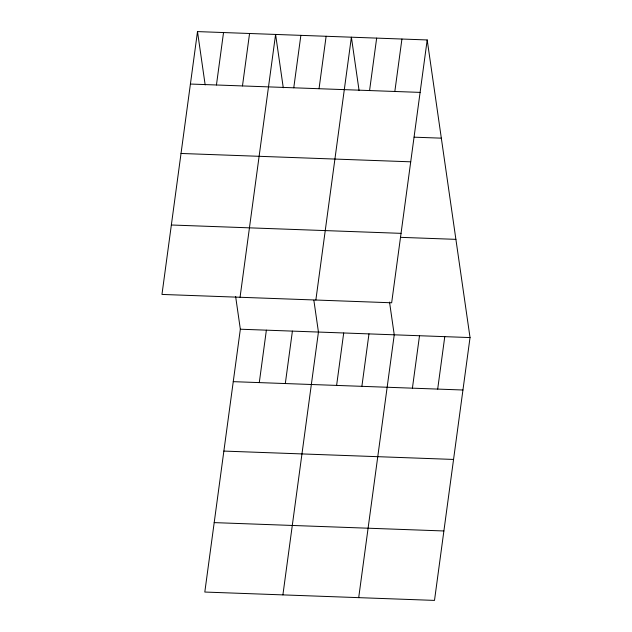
<?xml version="1.0" encoding="UTF-8"?>
<svg xmlns="http://www.w3.org/2000/svg" width="632" height="632" viewBox="0 0 632 632"><rect width="100%" height="100%" fill="white"/><g stroke="black" fill="none" stroke-linecap="round" stroke-linejoin="round"><path stroke-width="0.95" d="M197.5 31.6L161.966 294.433L391.658 302.783L427.192 39.95L197.5 31.6L205.171 84.917M216.444 84.988L223.53 32.548M242.475 85.928L249.561 33.496M240.057 297.269L275.592 34.436L283.27 87.753M235.625 296.479L240.342 329.217L204.808 592.05L434.5 600.4L470.034 337.567L427.192 39.95M293.769 87.793L300.864 35.36M259.286 382.605L266.372 330.165M319.042 88.717L326.128 36.277M285.316 383.545L292.403 331.113M315.858 300.026L351.392 37.193L359.071 90.51M282.899 594.886L318.441 332.053L313.859 300.255M369.57 90.55L376.664 38.117M336.611 385.409L343.705 332.977M394.834 91.474L401.928 39.034M361.883 386.334L368.97 333.894M358.7 597.643L394.242 334.81L389.525 302.072M412.412 388.167L419.506 335.734M437.684 389.091L444.77 336.651M190.406 84.04L420.106 92.391M414.126 137.176L441.334 138.163M181.021 153.465L410.721 161.816M171.351 225L401.043 233.35M400.506 237.34L455.901 239.354M240.342 329.217L470.034 337.567M233.255 381.657L462.948 390.007M223.862 451.082L453.563 459.44M214.193 522.617L443.885 530.967"/></g></svg>
